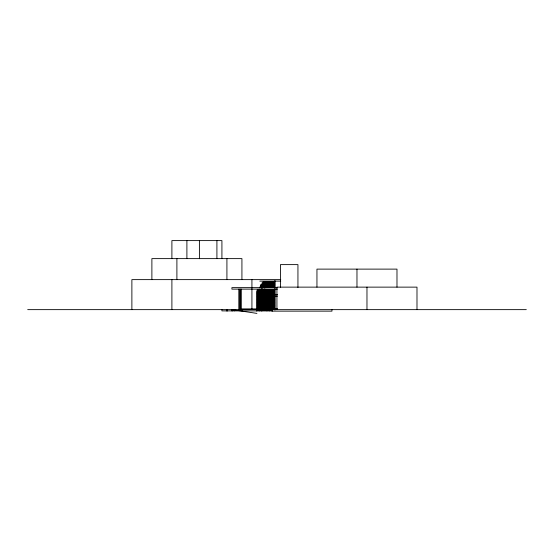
<?xml version="1.0" encoding="UTF-8"?>
<svg xmlns="http://www.w3.org/2000/svg" width="554" height="554" viewBox="0 0 554 554"><rect width="100%" height="100%" fill="white"/><g stroke="black" fill="none" stroke-linecap="round" stroke-linejoin="round"><path stroke-width="0.83" d="M280.767 279.625L131.88 279.625L131.88 309.638M259.805 281.127L280.767 281.127M262.928 281.875L274.936 281.875M262.077 282.63L274.936 282.63M262.077 283.378L274.936 283.378M261.218 284.126L274.936 284.126M260.359 284.881L274.936 284.881M260.359 285.629L274.936 285.629M260.359 286.376L274.936 286.376M259.501 287.131L274.936 287.131M277.492 287.63L231.911 287.63L231.911 289.133L277.492 289.133M257.783 289.382L274.936 289.382M256.931 290.13L274.936 290.13M274.936 290.878L256.931 290.878L256.931 310.053M256.931 291.633L274.936 291.633M256.931 292.38L274.936 292.38M256.931 293.128L274.936 293.128M256.931 293.883L274.936 293.883M256.931 294.631L277.499 294.631M256.931 295.379L274.936 295.379M256.931 296.134L277.499 296.134M256.931 296.882L274.936 296.882M256.931 297.63L274.936 297.63M256.931 298.384L274.936 298.384M256.931 299.132L274.936 299.132M256.931 299.887L274.936 299.887M256.931 300.635L274.936 300.635M256.931 301.383L274.936 301.383M256.931 302.138L274.936 302.138M256.931 302.886L274.936 302.886M256.931 303.634L274.936 303.634M256.931 304.388L274.936 304.388M256.931 305.136L274.936 305.136M256.931 305.884L274.936 305.884M256.931 306.639L274.936 306.639M256.931 307.387L274.936 307.387M256.931 308.135L274.936 308.135M241.925 308.89L277.665 308.89M274.535 309.139L277.083 309.139M27.7 309.638L526.3 309.638M256.931 310.635L272.36 310.635M272.651 310.891L221.919 310.891L221.919 309.638M231.918 309.638L256.931 313.391M416.989 309.638L416.989 287.131L276.938 287.131L276.938 309.638M396.983 287.131L396.983 269.119L316.95 269.119L316.95 287.131M366.97 287.131L366.97 309.638M356.97 269.119L356.97 287.131M331.957 309.638L331.957 311.14L271.931 311.14L271.931 309.638M297.941 287.554L297.941 264.618L280.435 264.618L280.435 287.554M274.936 280.379L274.936 310.053M269.279 309.638L269.279 310.891M266.931 309.638L266.931 310.891M265.816 289.133L265.816 309.638M264.611 289.133L264.611 309.638M264.251 289.133L264.251 309.638M264.036 289.133L264.036 309.638M262.838 289.133L262.838 309.638M261.938 287.63L261.938 289.133M261.931 309.638L261.931 310.891M261.813 309.638L261.723 310.891M261.024 289.133L261.024 309.638M259.826 289.133L259.826 309.638M259.584 309.638L259.584 310.891M256.814 309.638L256.814 310.891M256.724 309.638L256.724 310.891M251.925 279.625L251.925 309.638M241.925 279.625L241.925 258.621L151.886 258.621L151.886 279.625M241.925 309.638L241.925 310.891M241.302 289.133L241.302 309.638M240.104 289.133L240.104 309.638M240.021 289.133L240.021 309.638M238.816 289.133L238.816 309.638M234.266 309.638L234.266 310.891M232.126 309.638L232.126 310.891M232.036 309.638L232.036 310.891M227.119 309.638L227.119 310.891M227.036 309.638L227.036 310.891M226.918 258.621L226.918 279.625M226.918 309.638L226.918 310.891M221.919 258.621L221.919 240.609L171.899 240.609L171.899 258.621M216.912 240.609L216.912 258.621M199.405 240.609L199.405 258.732M186.899 240.609L186.899 258.621M176.899 258.621L176.899 279.625M171.899 279.625L171.899 309.638"/></g></svg>
